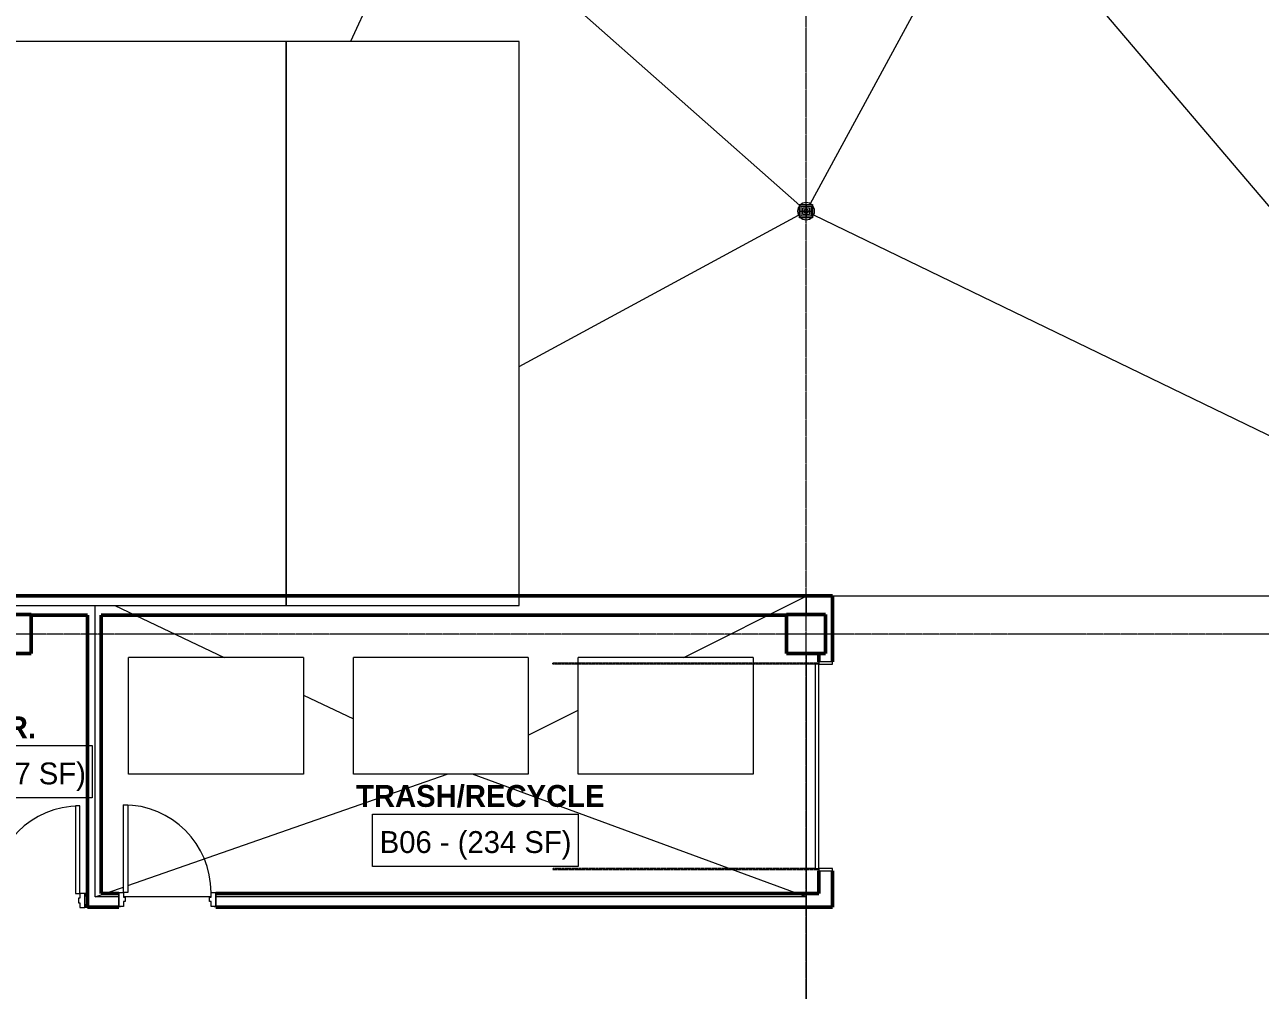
# Model space of a CAD drawing. Header units: inches. Extents: x -4218 to -1830, y 9767 to 12426.
# Drawn here: x -3149 to -2640, y 11389 to 11786 of the extents above; entities that cross this region are included whole.
import ezdxf

# ---------------------------------------------------------------- set-up
doc = ezdxf.new("R2010")
doc.units = ezdxf.units.IN
doc.header["$MEASUREMENT"] = 0
doc.linetypes.add('Dash', pattern=[0.25, 0.125, -0.125])
doc.linetypes.add('Grid Line 1_2_', pattern=[0.875, 0.5, -0.125, 0.125, -0.125])
for name, color, linetype, lineweight in [('0-1', 7, 'Continuous', 5), ('0-2', 90, 'Continuous', 20), ('A-AREA-IDEN', 2, 'Continuous', 9), ('A-DOOR-1', 90, 'Continuous', 20), ('A-DOOR-2', 7, 'Continuous', 9), ('A-DOOR-FRAM-1', 90, 'Continuous', 20), ('A-DOOR-HDLN-1', 170, 'Dash', 13), ('A-FLOR-1', 7, 'Continuous', 9), ('A-FLOR-2', 252, 'Continuous', 9), ('A-FLOR-5', 71, 'Continuous', 13), ('A-FLOR-6', 255, 'Continuous', 13), ('A-WALL-1', 50, 'Continuous', 13), ('I-WALL-1', 250, 'Continuous', 50), ('I-WALL-2', 253, 'Continuous', 9), ('I-WALL-3', 252, 'Continuous', 9), ('P-SANR-FIXT', 6, 'Continuous', 9), ('Q-SPCQ-1', 7, 'Continuous', 9), ('S-COLS', 52, 'Continuous', 9), ('S-COLS-1', 52, 'Continuous', 50), ('S-FNDN-1', 250, 'Continuous', 50), ('S-FNDN-2', 252, 'Continuous', 9), ('S-FNDN-3', 253, 'Continuous', 9), ('S-GRID-1', 1, 'Grid Line 1_2_', 9)]:
    doc.layers.add(name, color=color, linetype=linetype, lineweight=lineweight)
doc.styles.add('Century Gothic', font='ufonts.com_century-gothic.ttf', dxfattribs={"height": 9})
doc.styles.add('Century Gothic_B', font='GOTHICB.TTF', dxfattribs={"height": 9})

# ---------------------------------------------------------------- blocks, each defined once
blk = doc.blocks.new('Trash_Bin_3753 - 3-Yard Bin-1892975-BACKGROUND - BASEMENT')
at = {"layer": 'Q-SPCQ-1'}
for p, q in [((-36, -24), (-36, 24)), ((36, 24), (-36, 24)), ((36, 24), (36, -24)), ((36, -24), (-36, -24))]:
    blk.add_line(p, q, dxfattribs=at)
blk = doc.blocks.new('HOLLOW METAL - COMMON_3-0 x 7-0 - HM DOOR-2191985-BACKGROUND - BASEMENT')
at = {"layer": 'A-DOOR-1'}
for p, q in [((18, 39.125), (16.25, 39.125)), ((16.25, 39.125), (16.25, 3.125)), ((18, 3.125), (18, 39.125)), ((16.25, 3.125), (18, 3.125))]:
    blk.add_line(p, q, dxfattribs=at)
at = {"layer": 'A-DOOR-2'}
blk.add_arc((18, 3.125), 36, 90, 180, dxfattribs=at)
at = {"layer": 'A-DOOR-FRAM-1'}
for p, q in [((-18, 3.125), (-20, 3.125)), ((-20, 3.125), (-20, -2.625)), ((-18, 1.1875), (-18, 3.125)), ((-17.375, 1.1875), (-18, 1.1875)), ((-17.375, -0.6875), (-17.375, 1.1875)), ((18, 1.1875), (17.375, 1.1875)), ((17.375, 1.1875), (17.375, -0.6875)), ((18, 3.125), (18, 1.1875)), ((20, 3.125), (18, 3.125)), ((20, -2.625), (20, 3.125)), ((-20, -2.625), (-18, -2.625)), ((-18, -2.625), (-18, -0.6875)), ((-18, -0.6875), (-17.375, -0.6875)), ((17.375, -0.6875), (18, -0.6875)), ((18, -0.6875), (18, -2.625)), ((18, -2.625), (20, -2.625))]:
    blk.add_line(p, q, dxfattribs=at)
blk = doc.blocks.new('HOLLOW METAL - COMMON_3-0 x 7-0 - HM DOOR-2191988-BACKGROUND - BASEMENT')
at = {"layer": 'A-DOOR-1'}
for p, q in [((16.25, -3.5625), (18, -3.5625)), ((16.25, -39.5625), (16.25, -3.5625)), ((18, -3.5625), (18, -39.5625)), ((18, -39.5625), (16.25, -39.5625))]:
    blk.add_line(p, q, dxfattribs=at)
at = {"layer": 'A-DOOR-2'}
blk.add_arc((18, -3.5625), 36, 180, 270, dxfattribs=at)
at = {"layer": 'A-DOOR-FRAM-1'}
for p, q in [((-20, 2.1875), (-18, 2.1875)), ((-20, -3.5625), (-20, 2.1875)), ((-18, 2.1875), (-18, 0.25)), ((-18, 0.25), (-17.375, 0.25)), ((-17.375, 0.25), (-17.375, -1.625)), ((17.375, 0.25), (18, 0.25)), ((17.375, -1.625), (17.375, 0.25)), ((18, 2.1875), (20, 2.1875)), ((18, 0.25), (18, 2.1875)), ((20, 2.1875), (20, -3.5625)), ((-18, -3.5625), (-20, -3.5625)), ((-18, -1.625), (-18, -3.5625)), ((-17.375, -1.625), (-18, -1.625)), ((18, -1.625), (17.375, -1.625)), ((18, -3.5625), (18, -1.625)), ((20, -3.5625), (18, -3.5625))]:
    blk.add_line(p, q, dxfattribs=at)
blk = doc.blocks.new('OVERHEAD GARAGE DOOR - one-2198361-BACKGROUND - BASEMENT')
at = {"layer": 'A-DOOR-1'}
for p, q in [((42, -2.9375), (-42, -2.9375)), ((-42, -2.9375), (-42, -4.4375)), ((-42, -4.4375), (42, -4.4375)), ((42, -4.4375), (42, -2.9375))]:
    blk.add_line(p, q, dxfattribs=at)
at = {"layer": 'A-DOOR-FRAM-1'}
for p, q in [((-42, 2.6875), (-43, 2.6875)), ((-43, 2.6875), (-43, -2.9375)), ((-42, -2.9375), (-42, 2.6875)), ((42, 2.6875), (42, -2.9375)), ((43, 2.6875), (42, 2.6875)), ((43, -2.9375), (43, 2.6875)), ((-43, -2.9375), (-42, -2.9375)), ((42, -2.9375), (43, -2.9375))]:
    blk.add_line(p, q, dxfattribs=at)
at = {"layer": 'A-DOOR-HDLN-1'}
for p, q in [((-42.5, -112.4375), (-42.5, -2.9375)), ((-42, -4.4375), (-42, -112.4375)), ((42, -4.4375), (42, -112.4375)), ((42.5, -112.4375), (42.5, -2.9375)), ((-42, -112.4375), (-42.5, -112.4375)), ((42, -112.4375), (42.5, -112.4375))]:
    blk.add_line(p, q, dxfattribs=at)
blk = doc.blocks.new('CTR - 1st Phase - Common Walls_rvt-1-BACKGROUND - BASEMENT')
at = {"layer": 'A-WALL-1'}
for p, q in [((-3123.09, 11427.36), (-3124.27, 11427.36)), ((-3123.09, 11423.86), (-3124.27, 11423.86))]:
    blk.add_line(p, q, dxfattribs=at)
at = {"layer": 'I-WALL-1'}
for p, q in [((-3123.09, 11427.99), (-3124.27, 11427.99)), ((-3123.09, 11423.24), (-3123.09, 11427.99)), ((-3124.27, 11423.24), (-3123.09, 11423.24))]:
    blk.add_line(p, q, dxfattribs=at)
at = {"layer": 'I-WALL-2'}
blk.add_line((-3123.09, 11427.99), (-3123.09, 11423.24), dxfattribs=at)
at = {"layer": 'I-WALL-3'}
for p, q in [((-3123.09, 11427.99), (-3124.27, 11427.99)), ((-3124.27, 11423.24), (-3123.09, 11423.24))]:
    blk.add_line(p, q, dxfattribs=at)
at = {"layer": 'S-FNDN-1'}
for p, q in [((-2822.07, 11550.99), (-3203.32, 11550.99)), ((-2816.45, 11550.99), (-2822.07, 11550.99)), ((-2816.45, 11523.8), (-2816.45, 11550.99)), ((-3146.32, 11542.99), (-3123.09, 11542.99)), ((-3123.09, 11542.99), (-3123.09, 11428.43)), ((-3117.46, 11542.99), (-2835.32, 11542.99)), ((-3117.46, 11428.43), (-3117.46, 11542.99)), ((-2822.07, 11527.19), (-2822.07, 11523.8)), ((-2822.07, 11437.8), (-2822.07, 11428.43)), ((-2816.45, 11422.8), (-2816.45, 11437.8)), ((-3123.09, 11428.43), (-3123.09, 11422.8)), ((-3110.27, 11428.43), (-3117.46, 11428.43)), ((-2822.07, 11428.43), (-3070.27, 11428.43)), ((-3123.09, 11422.8), (-3110.27, 11422.8)), ((-3110.27, 11422.8), (-3110.27, 11423.18)), ((-3070.27, 11423.18), (-3070.27, 11422.8)), ((-3070.27, 11422.8), (-2822.07, 11422.8)), ((-2822.07, 11422.8), (-2816.45, 11422.8))]:
    blk.add_line(p, q, dxfattribs=at)
at = {"layer": 'S-FNDN-2'}
for p, q in [((-2822.07, 11550.99), (-2945.37, 11550.99)), ((-2822.07, 11550.99), (-2816.45, 11550.99)), ((-2816.45, 11523.8), (-2816.45, 11550.99)), ((-3146.32, 11542.99), (-3123.09, 11542.99)), ((-3123.09, 11542.99), (-3123.09, 11428.43)), ((-3117.46, 11542.99), (-2835.32, 11542.99)), ((-3117.46, 11428.43), (-3117.46, 11542.99)), ((-2822.07, 11527.19), (-2822.07, 11523.8)), ((-2822.07, 11437.8), (-2822.07, 11428.43)), ((-2816.45, 11422.8), (-2816.45, 11437.8)), ((-3123.09, 11427.99), (-3123.09, 11428.43)), ((-3110.27, 11428.43), (-3117.46, 11428.43)), ((-2822.07, 11428.43), (-3070.27, 11428.43)), ((-3123.09, 11422.8), (-3123.09, 11423.24)), ((-3123.09, 11422.8), (-3110.27, 11422.8)), ((-3110.27, 11423.18), (-3110.27, 11422.8)), ((-3070.27, 11422.8), (-3070.27, 11423.18)), ((-3070.27, 11422.8), (-2822.07, 11422.8)), ((-2816.45, 11422.8), (-2822.07, 11422.8))]:
    blk.add_line(p, q, dxfattribs=at)
at = {"layer": 'S-FNDN-3'}
for p, q in [((-2816.45, 11523.8), (-2822.07, 11523.8)), ((-2822.07, 11437.8), (-2816.45, 11437.8)), ((-3123.09, 11423.24), (-3123.09, 11427.99)), ((-3110.27, 11428.43), (-3110.27, 11423.18)), ((-3070.27, 11423.18), (-3070.27, 11428.43))]:
    blk.add_line(p, q, dxfattribs=at)
at = {"layer": '0-2'}
for name, p in [('Trash_Bin_3753 - 3-Yard Bin-1892975-BACKGROUND - BASEMENT', (-3070.22, 11501.59)), ('Trash_Bin_3753 - 3-Yard Bin-1892975-BACKGROUND - BASEMENT', (-2977.67, 11501.59)), ('Trash_Bin_3753 - 3-Yard Bin-1892975-BACKGROUND - BASEMENT', (-2885.12, 11501.59)), ('HOLLOW METAL - COMMON_3-0 x 7-0 - HM DOOR-2191985-BACKGROUND - BASEMENT', (-3144.27, 11425.36))]:
    blk.add_blockref(name, p, dxfattribs=at)
for name, p, rotation in [('OVERHEAD GARAGE DOOR - one-2198361-BACKGROUND - BASEMENT', (-2819.14, 11480.8), 270), ('HOLLOW METAL - COMMON_3-0 x 7-0 - HM DOOR-2191988-BACKGROUND - BASEMENT', (-3090.27, 11425.36), 180)]:
    blk.add_blockref(name, p, dxfattribs=dict(at, rotation=rotation))
blk = doc.blocks.new('CTR - 1st Phase -Stairs _ Elevators_rvt-1-BACKGROUND - BASEMENT')
at = {"layer": 'A-FLOR-1'}
for p, q in [((-3041.37, 11778.99), (-3203.32, 11778.99)), ((-2945.37, 11778.99), (-3041.37, 11778.99)), ((-3041.37, 11778.99), (-3041.37, 11550.99)), ((-3041.37, 11550.99), (-3041.37, 11778.99)), ((-2945.37, 11550.99), (-2945.37, 11778.99))]:
    blk.add_line(p, q, dxfattribs=at)
at = {"layer": 'A-FLOR-2'}
for p, q in [((-3203.32, 11546.99), (-3041.37, 11546.99)), ((-3041.37, 11550.99), (-3041.37, 11546.99)), ((-3041.37, 11546.99), (-3041.37, 11550.99)), ((-3041.37, 11546.99), (-2945.37, 11546.99)), ((-2945.37, 11546.99), (-2945.37, 11550.99))]:
    blk.add_line(p, q, dxfattribs=at)
blk = doc.blocks.new('Concrete-Rectangular-Column - ONE-1856735-BACKGROUND - BASEMENT')
at = {"layer": 'S-COLS-1'}
for p, q in [((8, 8), (-8, 8)), ((-8, 8), (-8, -8)), ((8, -8), (8, 8)), ((-8, -8), (8, -8))]:
    blk.add_line(p, q, dxfattribs=at)
blk = doc.blocks.new('Drain-Floor-WATTS-Square-Stainless_Steel_Strainer-Type_FD-1200-M - 2_ Outlet with 5_ Strainer-2528673-BACKGROUND - BASEMENT')
at = {"layer": 'P-SANR-FIXT'}
for p, q in [((-2.707, -2.707), (-2.707, 2.707)), ((-2.707, 2.707), (2.707, 2.707)), ((-2.03025, -2.03025), (-2.03025, 2.03025)), ((-2.03025, 2.03025), (2.03025, 2.03025)), ((-1.3535, -1.3535), (-1.3535, 1.3535)), ((-1.3535, 1.3535), (1.3535, 1.3535)), ((-0.67675, -0.67675), (-0.67675, 0.67675)), ((-0.67675, 0.67675), (0.67675, 0.67675)), ((0, 2.707), (0, -2.707)), ((0.67675, 0.67675), (0.67675, -0.67675)), ((1.3535, 1.3535), (1.3535, -1.3535)), ((2.03025, 2.03025), (2.03025, -2.03025)), ((2.707, 2.707), (2.707, -2.707)), ((-2.707, 0), (2.707, 0)), ((2.707, -2.707), (-2.707, -2.707)), ((2.03025, -2.03025), (-2.03025, -2.03025)), ((1.3535, -1.3535), (-1.3535, -1.3535)), ((0.67675, -0.67675), (-0.67675, -0.67675))]:
    blk.add_line(p, q, dxfattribs=at)
for start, end in [(360, 180), (180, 360)]:
    blk.add_arc((0, 0), 3.5, start, end, dxfattribs=at)

msp = doc.modelspace()

# ---------------------------------------------------------------- linework, layer by layer
at = {"layer": 'A-AREA-IDEN', "flags": 128}
for points in [[(-3199.04, 11489.36), (-3121.26, 11489.36), (-3121.26, 11467.86), (-3199.04, 11467.86)], [(-3005.84, 11461.13), (-2921.08, 11461.13), (-2921.08, 11439.63), (-3005.84, 11439.63)]]:
    msp.add_lwpolyline(points, close=True, dxfattribs=at)
at = {"layer": 'A-FLOR-5'}
for p, q in [((-2983.39, 11847.19), (-3014.82, 11778.99)), ((-2829.93, 11711.49), (-2983.39, 11847.19)), ((-2752.32, 11847.19), (-2825.66, 11712.26)), ((-2500.32, 11550.83), (-2752.32, 11847.19)), ((-2945.37, 11645.31), (-2830.39, 11707.53)), ((-2824.2, 11707.67), (-2500.32, 11550.83)), ((-3111.89, 11546.99), (-3066.85, 11525.59)), ((-2500.32, 11550.83), (-2945.37, 11550.83)), ((-2877.7, 11525.59), (-2827.32, 11550.83)), ((-2827.32, 11527.19), (-2827.32, 11361.19)), ((-3034.22, 11510.09), (-3013.67, 11500.32)), ((-2941.67, 11493.54), (-2921.12, 11503.83)), ((-3106.52, 11431.74), (-2975.14, 11477.59)), ((-2827.32, 11427.05), (-2964.67, 11477.59)), ((-3119.97, 11427.05), (-3108.27, 11431.13)), ((-3072.27, 11427.05), (-3108.27, 11427.05))]:
    msp.add_line(p, q, dxfattribs=at)
at = {"layer": 'A-FLOR-6'}
for p, q in [((-3119.97, 11427.05), (-3119.97, 11546.99)), ((-2827.32, 11550.83), (-2827.32, 11543.19)), ((-3110.27, 11427.05), (-3119.97, 11427.05)), ((-2827.32, 11427.05), (-3070.27, 11427.05))]:
    msp.add_line(p, q, dxfattribs=at)
at = {"layer": 'S-GRID-1'}
for p, q in [((-2827.32, 9836.18), (-2827.32, 12376.81)), ((-1830.2, 11535.19), (-4168.71, 11535.19))]:
    msp.add_line(p, q, dxfattribs=at)

# ---------------------------------------------------------------- block references
at = {"layer": '0-1'}
for name in ['CTR - 1st Phase - Common Walls_rvt-1-BACKGROUND - BASEMENT', 'CTR - 1st Phase -Stairs _ Elevators_rvt-1-BACKGROUND - BASEMENT']:
    msp.add_blockref(name, (0, 0), dxfattribs=at)
at = {"layer": 'P-SANR-FIXT'}
msp.add_blockref('Drain-Floor-WATTS-Square-Stainless_Steel_Strainer-Type_FD-1200-M - 2_ Outlet with 5_ Strainer-2528673-BACKGROUND - BASEMENT', (-2827.32, 11709.19), dxfattribs=at)
at = {"layer": 'S-COLS'}
for p in [(-3154.32, 11535.19), (-2827.32, 11535.19)]:
    msp.add_blockref('Concrete-Rectangular-Column - ONE-1856735-BACKGROUND - BASEMENT', p, dxfattribs=at)

# ---------------------------------------------------------------- texts
at = {"layer": 'A-AREA-IDEN', "char_height": 9, "attachment_point": 1}
for s, insert, width, style in [('STR.', (-3171.77, 11501.33), 27.876, 'Century Gothic_B'), ('B05 - (57 SF)', (-3196.04, 11482.36), 86.658, 'Century Gothic'), ('TRASH/RECYCLE', (-3012.59, 11473.1), 118.776, 'Century Gothic_B'), ('B06 - (234 SF)', (-3002.84, 11454.13), 95.142, 'Century Gothic')]:
    msp.add_mtext(s, dxfattribs=dict(at, insert=insert, width=width, style=style))

doc.saveas('drawing.dxf')
